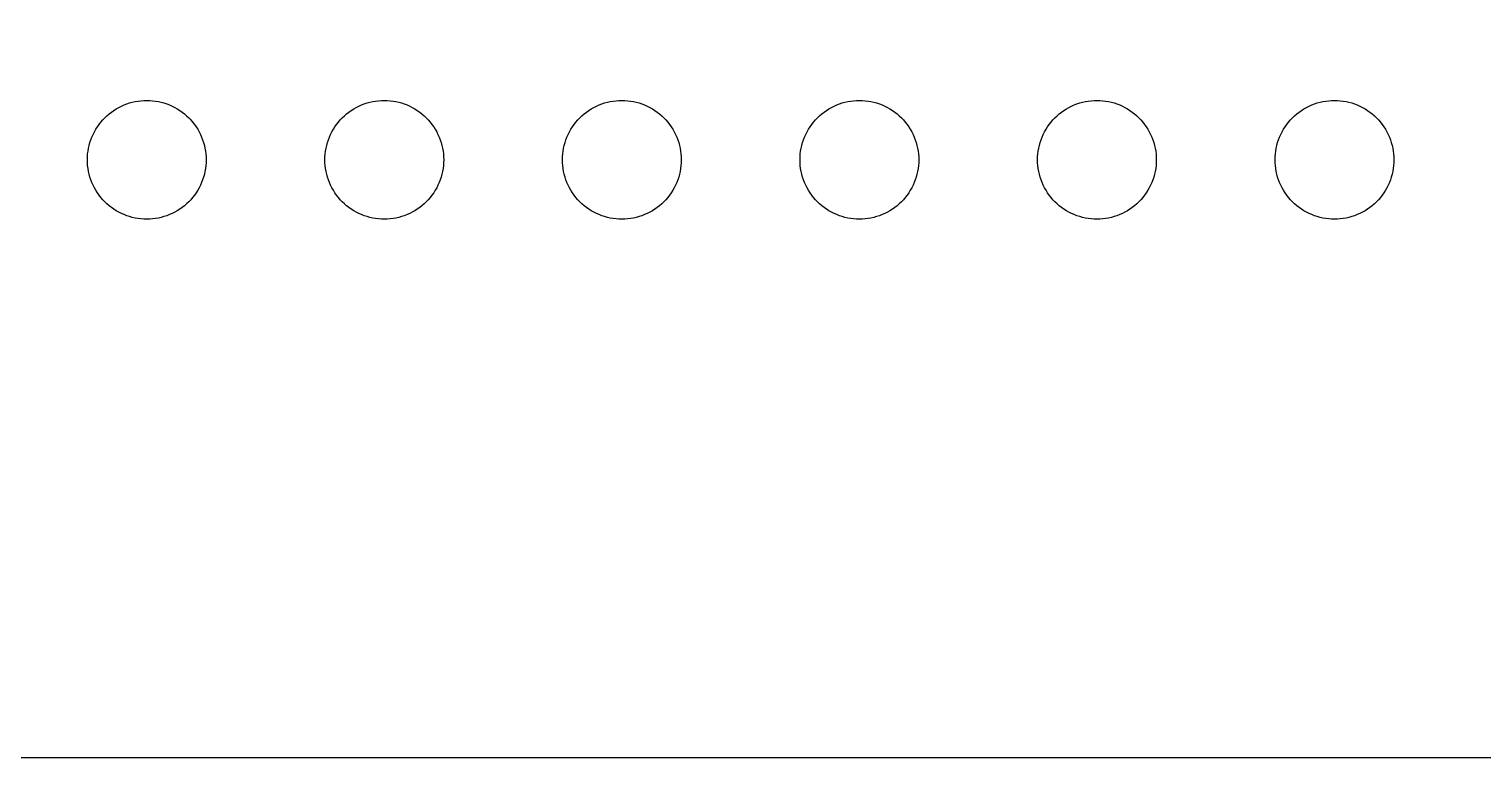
# Model space of a CAD drawing. Header units: millimetres. Extents: x 3 to 101, y 3 to 109.
# Drawn here: x 51.02 to 75.5, y 2.92 to 15.2 of the extents above; entities that cross this region are included whole.
import ezdxf

# ---------------------------------------------------------------- set-up
doc = ezdxf.new("R2010")
doc.units = ezdxf.units.MM
doc.layers.add('CUT', color=1, linetype='Continuous')
doc.layers.add('ENGRAVE', color=5, linetype='Continuous')

msp = doc.modelspace()

# ---------------------------------------------------------------- linework, layer by layer
at = {"layer": 'CUT'}
msp.add_lwpolyline([(101.075, 105.0018), (101.075, 6.9982), (101.0555, 6.6006), (100.9968, 6.205), (100.8996, 5.8171), (100.7649, 5.4405), (100.5939, 5.079), (100.3883, 4.736), (100.1501, 4.4148), (99.8815, 4.1185), (99.5852, 3.8499), (99.264, 3.6117), (98.921, 3.4061), (98.5595, 3.2351), (98.1829, 3.1004), (97.795, 3.0032), (97.3994, 2.9445), (97.0018, 2.925), (97.0018, 2.925), (6.9982, 2.925)], dxfattribs=at)
at = {"layer": 'ENGRAVE'}
for points in [[(54, 13), (53.9988, 12.9509), (53.9952, 12.902), (53.9892, 12.8533), (53.9808, 12.8049), (53.97, 12.757), (53.9569, 12.7097), (53.9415, 12.6631), (53.9239, 12.6173), (53.904, 12.5724), (53.8819, 12.5286), (53.8577, 12.4859), (53.8315, 12.4444), (53.8032, 12.4043), (53.773, 12.3656), (53.741, 12.3284), (53.7071, 12.2929), (53.6716, 12.259), (53.6344, 12.227), (53.5957, 12.1968), (53.5556, 12.1685), (53.5141, 12.1423), (53.4714, 12.1181), (53.4276, 12.096), (53.3827, 12.0761), (53.3369, 12.0585), (53.2903, 12.0431), (53.243, 12.03), (53.1951, 12.0192), (53.1467, 12.0108), (53.098, 12.0048), (53.0491, 12.0012), (53, 12), (52.9509, 12.0012), (52.902, 12.0048), (52.8533, 12.0108), (52.8049, 12.0192), (52.757, 12.03), (52.7097, 12.0431), (52.6631, 12.0585), (52.6173, 12.0761), (52.5724, 12.096), (52.5286, 12.1181), (52.4859, 12.1423), (52.4444, 12.1685), (52.4043, 12.1968), (52.3656, 12.227), (52.3284, 12.259), (52.2929, 12.2929), (52.259, 12.3284), (52.227, 12.3656), (52.1968, 12.4043), (52.1685, 12.4444), (52.1423, 12.4859), (52.1181, 12.5286), (52.096, 12.5724), (52.0761, 12.6173), (52.0585, 12.6631), (52.0431, 12.7097), (52.03, 12.757), (52.0192, 12.8049), (52.0108, 12.8533), (52.0048, 12.902), (52.0012, 12.9509), (52, 13), (52.0012, 13.0491), (52.0048, 13.098), (52.0108, 13.1467), (52.0192, 13.1951), (52.03, 13.243), (52.0431, 13.2903), (52.0585, 13.3369), (52.0761, 13.3827), (52.096, 13.4276), (52.1181, 13.4714), (52.1423, 13.5141), (52.1685, 13.5556), (52.1968, 13.5957), (52.227, 13.6344), (52.259, 13.6716), (52.2929, 13.7071), (52.3284, 13.741), (52.3656, 13.773), (52.4043, 13.8032), (52.4444, 13.8315), (52.4859, 13.8577), (52.5286, 13.8819), (52.5724, 13.904), (52.6173, 13.9239), (52.6631, 13.9415), (52.7097, 13.9569), (52.757, 13.97), (52.8049, 13.9808), (52.8533, 13.9892), (52.902, 13.9952), (52.9509, 13.9988), (53, 14), (53.0491, 13.9988), (53.098, 13.9952), (53.1467, 13.9892), (53.1951, 13.9808), (53.243, 13.97), (53.2903, 13.9569), (53.3369, 13.9415), (53.3827, 13.9239), (53.4276, 13.904), (53.4714, 13.8819), (53.5141, 13.8577), (53.5556, 13.8315), (53.5957, 13.8032), (53.6344, 13.773), (53.6716, 13.741), (53.7071, 13.7071), (53.741, 13.6716), (53.773, 13.6344), (53.8032, 13.5957), (53.8315, 13.5556), (53.8577, 13.5141), (53.8819, 13.4714), (53.904, 13.4276), (53.9239, 13.3827), (53.9415, 13.3369), (53.9569, 13.2903), (53.97, 13.243), (53.9808, 13.1951), (53.9892, 13.1467), (53.9952, 13.098), (53.9988, 13.0491), (54, 13)], [(58, 13), (57.9988, 12.9509), (57.9952, 12.902), (57.9892, 12.8533), (57.9808, 12.8049), (57.97, 12.757), (57.9569, 12.7097), (57.9415, 12.6631), (57.9239, 12.6173), (57.904, 12.5724), (57.8819, 12.5286), (57.8577, 12.4859), (57.8315, 12.4444), (57.8032, 12.4043), (57.773, 12.3656), (57.741, 12.3284), (57.7071, 12.2929), (57.6716, 12.259), (57.6344, 12.227), (57.5957, 12.1968), (57.5556, 12.1685), (57.5141, 12.1423), (57.4714, 12.1181), (57.4276, 12.096), (57.3827, 12.0761), (57.3369, 12.0585), (57.2903, 12.0431), (57.243, 12.03), (57.1951, 12.0192), (57.1467, 12.0108), (57.098, 12.0048), (57.0491, 12.0012), (57, 12), (56.9509, 12.0012), (56.902, 12.0048), (56.8533, 12.0108), (56.8049, 12.0192), (56.757, 12.03), (56.7097, 12.0431), (56.6631, 12.0585), (56.6173, 12.0761), (56.5724, 12.096), (56.5286, 12.1181), (56.4859, 12.1423), (56.4444, 12.1685), (56.4043, 12.1968), (56.3656, 12.227), (56.3284, 12.259), (56.2929, 12.2929), (56.259, 12.3284), (56.227, 12.3656), (56.1968, 12.4043), (56.1685, 12.4444), (56.1423, 12.4859), (56.1181, 12.5286), (56.096, 12.5724), (56.0761, 12.6173), (56.0585, 12.6631), (56.0431, 12.7097), (56.03, 12.757), (56.0192, 12.8049), (56.0108, 12.8533), (56.0048, 12.902), (56.0012, 12.9509), (56, 13), (56.0012, 13.0491), (56.0048, 13.098), (56.0108, 13.1467), (56.0192, 13.1951), (56.03, 13.243), (56.0431, 13.2903), (56.0585, 13.3369), (56.0761, 13.3827), (56.096, 13.4276), (56.1181, 13.4714), (56.1423, 13.5141), (56.1685, 13.5556), (56.1968, 13.5957), (56.227, 13.6344), (56.259, 13.6716), (56.2929, 13.7071), (56.3284, 13.741), (56.3656, 13.773), (56.4043, 13.8032), (56.4444, 13.8315), (56.4859, 13.8577), (56.5286, 13.8819), (56.5724, 13.904), (56.6173, 13.9239), (56.6631, 13.9415), (56.7097, 13.9569), (56.757, 13.97), (56.8049, 13.9808), (56.8533, 13.9892), (56.902, 13.9952), (56.9509, 13.9988), (57, 14), (57.0491, 13.9988), (57.098, 13.9952), (57.1467, 13.9892), (57.1951, 13.9808), (57.243, 13.97), (57.2903, 13.9569), (57.3369, 13.9415), (57.3827, 13.9239), (57.4276, 13.904), (57.4714, 13.8819), (57.5141, 13.8577), (57.5556, 13.8315), (57.5957, 13.8032), (57.6344, 13.773), (57.6716, 13.741), (57.7071, 13.7071), (57.741, 13.6716), (57.773, 13.6344), (57.8032, 13.5957), (57.8315, 13.5556), (57.8577, 13.5141), (57.8819, 13.4714), (57.904, 13.4276), (57.9239, 13.3827), (57.9415, 13.3369), (57.9569, 13.2903), (57.97, 13.243), (57.9808, 13.1951), (57.9892, 13.1467), (57.9952, 13.098), (57.9988, 13.0491), (58, 13)], [(62, 13), (61.9988, 12.9509), (61.9952, 12.902), (61.9892, 12.8533), (61.9808, 12.8049), (61.97, 12.757), (61.9569, 12.7097), (61.9415, 12.6631), (61.9239, 12.6173), (61.904, 12.5724), (61.8819, 12.5286), (61.8577, 12.4859), (61.8315, 12.4444), (61.8032, 12.4043), (61.773, 12.3656), (61.741, 12.3284), (61.7071, 12.2929), (61.6716, 12.259), (61.6344, 12.227), (61.5957, 12.1968), (61.5556, 12.1685), (61.5141, 12.1423), (61.4714, 12.1181), (61.4276, 12.096), (61.3827, 12.0761), (61.3369, 12.0585), (61.2903, 12.0431), (61.243, 12.03), (61.1951, 12.0192), (61.1467, 12.0108), (61.098, 12.0048), (61.0491, 12.0012), (61, 12), (60.9509, 12.0012), (60.902, 12.0048), (60.8533, 12.0108), (60.8049, 12.0192), (60.757, 12.03), (60.7097, 12.0431), (60.6631, 12.0585), (60.6173, 12.0761), (60.5724, 12.096), (60.5286, 12.1181), (60.4859, 12.1423), (60.4444, 12.1685), (60.4043, 12.1968), (60.3656, 12.227), (60.3284, 12.259), (60.2929, 12.2929), (60.259, 12.3284), (60.227, 12.3656), (60.1968, 12.4043), (60.1685, 12.4444), (60.1423, 12.4859), (60.1181, 12.5286), (60.096, 12.5724), (60.0761, 12.6173), (60.0585, 12.6631), (60.0431, 12.7097), (60.03, 12.757), (60.0192, 12.8049), (60.0108, 12.8533), (60.0048, 12.902), (60.0012, 12.9509), (60, 13), (60.0012, 13.0491), (60.0048, 13.098), (60.0108, 13.1467), (60.0192, 13.1951), (60.03, 13.243), (60.0431, 13.2903), (60.0585, 13.3369), (60.0761, 13.3827), (60.096, 13.4276), (60.1181, 13.4714), (60.1423, 13.5141), (60.1685, 13.5556), (60.1968, 13.5957), (60.227, 13.6344), (60.259, 13.6716), (60.2929, 13.7071), (60.3284, 13.741), (60.3656, 13.773), (60.4043, 13.8032), (60.4444, 13.8315), (60.4859, 13.8577), (60.5286, 13.8819), (60.5724, 13.904), (60.6173, 13.9239), (60.6631, 13.9415), (60.7097, 13.9569), (60.757, 13.97), (60.8049, 13.9808), (60.8533, 13.9892), (60.902, 13.9952), (60.9509, 13.9988), (61, 14), (61.0491, 13.9988), (61.098, 13.9952), (61.1467, 13.9892), (61.1951, 13.9808), (61.243, 13.97), (61.2903, 13.9569), (61.3369, 13.9415), (61.3827, 13.9239), (61.4276, 13.904), (61.4714, 13.8819), (61.5141, 13.8577), (61.5556, 13.8315), (61.5957, 13.8032), (61.6344, 13.773), (61.6716, 13.741), (61.7071, 13.7071), (61.741, 13.6716), (61.773, 13.6344), (61.8032, 13.5957), (61.8315, 13.5556), (61.8577, 13.5141), (61.8819, 13.4714), (61.904, 13.4276), (61.9239, 13.3827), (61.9415, 13.3369), (61.9569, 13.2903), (61.97, 13.243), (61.9808, 13.1951), (61.9892, 13.1467), (61.9952, 13.098), (61.9988, 13.0491), (62, 13)], [(66, 13), (65.9988, 12.9509), (65.9952, 12.902), (65.9892, 12.8533), (65.9808, 12.8049), (65.97, 12.757), (65.9569, 12.7097), (65.9415, 12.6631), (65.9239, 12.6173), (65.904, 12.5724), (65.8819, 12.5286), (65.8577, 12.4859), (65.8315, 12.4444), (65.8032, 12.4043), (65.773, 12.3656), (65.741, 12.3284), (65.7071, 12.2929), (65.6716, 12.259), (65.6344, 12.227), (65.5957, 12.1968), (65.5556, 12.1685), (65.5141, 12.1423), (65.4714, 12.1181), (65.4276, 12.096), (65.3827, 12.0761), (65.3369, 12.0585), (65.2903, 12.0431), (65.243, 12.03), (65.1951, 12.0192), (65.1467, 12.0108), (65.098, 12.0048), (65.0491, 12.0012), (65, 12), (64.9509, 12.0012), (64.902, 12.0048), (64.8533, 12.0108), (64.8049, 12.0192), (64.757, 12.03), (64.7097, 12.0431), (64.6631, 12.0585), (64.6173, 12.0761), (64.5724, 12.096), (64.5286, 12.1181), (64.4859, 12.1423), (64.4444, 12.1685), (64.4043, 12.1968), (64.3656, 12.227), (64.3284, 12.259), (64.2929, 12.2929), (64.259, 12.3284), (64.227, 12.3656), (64.1968, 12.4043), (64.1685, 12.4444), (64.1423, 12.4859), (64.1181, 12.5286), (64.096, 12.5724), (64.0761, 12.6173), (64.0585, 12.6631), (64.0431, 12.7097), (64.03, 12.757), (64.0192, 12.8049), (64.0108, 12.8533), (64.0048, 12.902), (64.0012, 12.9509), (64, 13), (64.0012, 13.0491), (64.0048, 13.098), (64.0108, 13.1467), (64.0192, 13.1951), (64.03, 13.243), (64.0431, 13.2903), (64.0585, 13.3369), (64.0761, 13.3827), (64.096, 13.4276), (64.1181, 13.4714), (64.1423, 13.5141), (64.1685, 13.5556), (64.1968, 13.5957), (64.227, 13.6344), (64.259, 13.6716), (64.2929, 13.7071), (64.3284, 13.741), (64.3656, 13.773), (64.4043, 13.8032), (64.4444, 13.8315), (64.4859, 13.8577), (64.5286, 13.8819), (64.5724, 13.904), (64.6173, 13.9239), (64.6631, 13.9415), (64.7097, 13.9569), (64.757, 13.97), (64.8049, 13.9808), (64.8533, 13.9892), (64.902, 13.9952), (64.9509, 13.9988), (65, 14), (65.0491, 13.9988), (65.098, 13.9952), (65.1467, 13.9892), (65.1951, 13.9808), (65.243, 13.97), (65.2903, 13.9569), (65.3369, 13.9415), (65.3827, 13.9239), (65.4276, 13.904), (65.4714, 13.8819), (65.5141, 13.8577), (65.5556, 13.8315), (65.5957, 13.8032), (65.6344, 13.773), (65.6716, 13.741), (65.7071, 13.7071), (65.741, 13.6716), (65.773, 13.6344), (65.8032, 13.5957), (65.8315, 13.5556), (65.8577, 13.5141), (65.8819, 13.4714), (65.904, 13.4276), (65.9239, 13.3827), (65.9415, 13.3369), (65.9569, 13.2903), (65.97, 13.243), (65.9808, 13.1951), (65.9892, 13.1467), (65.9952, 13.098), (65.9988, 13.0491), (66, 13)], [(70, 13), (69.9988, 12.9509), (69.9952, 12.902), (69.9892, 12.8533), (69.9808, 12.8049), (69.97, 12.757), (69.9569, 12.7097), (69.9415, 12.6631), (69.9239, 12.6173), (69.904, 12.5724), (69.8819, 12.5286), (69.8577, 12.4859), (69.8315, 12.4444), (69.8032, 12.4043), (69.773, 12.3656), (69.741, 12.3284), (69.7071, 12.2929), (69.6716, 12.259), (69.6344, 12.227), (69.5957, 12.1968), (69.5556, 12.1685), (69.5141, 12.1423), (69.4714, 12.1181), (69.4276, 12.096), (69.3827, 12.0761), (69.3369, 12.0585), (69.2903, 12.0431), (69.243, 12.03), (69.1951, 12.0192), (69.1467, 12.0108), (69.098, 12.0048), (69.0491, 12.0012), (69, 12), (68.9509, 12.0012), (68.902, 12.0048), (68.8533, 12.0108), (68.8049, 12.0192), (68.757, 12.03), (68.7097, 12.0431), (68.6631, 12.0585), (68.6173, 12.0761), (68.5724, 12.096), (68.5286, 12.1181), (68.4859, 12.1423), (68.4444, 12.1685), (68.4043, 12.1968), (68.3656, 12.227), (68.3284, 12.259), (68.2929, 12.2929), (68.259, 12.3284), (68.227, 12.3656), (68.1968, 12.4043), (68.1685, 12.4444), (68.1423, 12.4859), (68.1181, 12.5286), (68.096, 12.5724), (68.0761, 12.6173), (68.0585, 12.6631), (68.0431, 12.7097), (68.03, 12.757), (68.0192, 12.8049), (68.0108, 12.8533), (68.0048, 12.902), (68.0012, 12.9509), (68, 13), (68.0012, 13.0491), (68.0048, 13.098), (68.0108, 13.1467), (68.0192, 13.1951), (68.03, 13.243), (68.0431, 13.2903), (68.0585, 13.3369), (68.0761, 13.3827), (68.096, 13.4276), (68.1181, 13.4714), (68.1423, 13.5141), (68.1685, 13.5556), (68.1968, 13.5957), (68.227, 13.6344), (68.259, 13.6716), (68.2929, 13.7071), (68.3284, 13.741), (68.3656, 13.773), (68.4043, 13.8032), (68.4444, 13.8315), (68.4859, 13.8577), (68.5286, 13.8819), (68.5724, 13.904), (68.6173, 13.9239), (68.6631, 13.9415), (68.7097, 13.9569), (68.757, 13.97), (68.8049, 13.9808), (68.8533, 13.9892), (68.902, 13.9952), (68.9509, 13.9988), (69, 14), (69.0491, 13.9988), (69.098, 13.9952), (69.1467, 13.9892), (69.1951, 13.9808), (69.243, 13.97), (69.2903, 13.9569), (69.3369, 13.9415), (69.3827, 13.9239), (69.4276, 13.904), (69.4714, 13.8819), (69.5141, 13.8577), (69.5556, 13.8315), (69.5957, 13.8032), (69.6344, 13.773), (69.6716, 13.741), (69.7071, 13.7071), (69.741, 13.6716), (69.773, 13.6344), (69.8032, 13.5957), (69.8315, 13.5556), (69.8577, 13.5141), (69.8819, 13.4714), (69.904, 13.4276), (69.9239, 13.3827), (69.9415, 13.3369), (69.9569, 13.2903), (69.97, 13.243), (69.9808, 13.1951), (69.9892, 13.1467), (69.9952, 13.098), (69.9988, 13.0491), (70, 13)], [(74, 13), (73.9988, 12.9509), (73.9952, 12.902), (73.9892, 12.8533), (73.9808, 12.8049), (73.97, 12.757), (73.9569, 12.7097), (73.9415, 12.6631), (73.9239, 12.6173), (73.904, 12.5724), (73.8819, 12.5286), (73.8577, 12.4859), (73.8315, 12.4444), (73.8032, 12.4043), (73.773, 12.3656), (73.741, 12.3284), (73.7071, 12.2929), (73.6716, 12.259), (73.6344, 12.227), (73.5957, 12.1968), (73.5556, 12.1685), (73.5141, 12.1423), (73.4714, 12.1181), (73.4276, 12.096), (73.3827, 12.0761), (73.3369, 12.0585), (73.2903, 12.0431), (73.243, 12.03), (73.1951, 12.0192), (73.1467, 12.0108), (73.098, 12.0048), (73.0491, 12.0012), (73, 12), (72.9509, 12.0012), (72.902, 12.0048), (72.8533, 12.0108), (72.8049, 12.0192), (72.757, 12.03), (72.7097, 12.0431), (72.6631, 12.0585), (72.6173, 12.0761), (72.5724, 12.096), (72.5286, 12.1181), (72.4859, 12.1423), (72.4444, 12.1685), (72.4043, 12.1968), (72.3656, 12.227), (72.3284, 12.259), (72.2929, 12.2929), (72.259, 12.3284), (72.227, 12.3656), (72.1968, 12.4043), (72.1685, 12.4444), (72.1423, 12.4859), (72.1181, 12.5286), (72.096, 12.5724), (72.0761, 12.6173), (72.0585, 12.6631), (72.0431, 12.7097), (72.03, 12.757), (72.0192, 12.8049), (72.0108, 12.8533), (72.0048, 12.902), (72.0012, 12.9509), (72, 13), (72.0012, 13.0491), (72.0048, 13.098), (72.0108, 13.1467), (72.0192, 13.1951), (72.03, 13.243), (72.0431, 13.2903), (72.0585, 13.3369), (72.0761, 13.3827), (72.096, 13.4276), (72.1181, 13.4714), (72.1423, 13.5141), (72.1685, 13.5556), (72.1968, 13.5957), (72.227, 13.6344), (72.259, 13.6716), (72.2929, 13.7071), (72.3284, 13.741), (72.3656, 13.773), (72.4043, 13.8032), (72.4444, 13.8315), (72.4859, 13.8577), (72.5286, 13.8819), (72.5724, 13.904), (72.6173, 13.9239), (72.6631, 13.9415), (72.7097, 13.9569), (72.757, 13.97), (72.8049, 13.9808), (72.8533, 13.9892), (72.902, 13.9952), (72.9509, 13.9988), (73, 14), (73.0491, 13.9988), (73.098, 13.9952), (73.1467, 13.9892), (73.1951, 13.9808), (73.243, 13.97), (73.2903, 13.9569), (73.3369, 13.9415), (73.3827, 13.9239), (73.4276, 13.904), (73.4714, 13.8819), (73.5141, 13.8577), (73.5556, 13.8315), (73.5957, 13.8032), (73.6344, 13.773), (73.6716, 13.741), (73.7071, 13.7071), (73.741, 13.6716), (73.773, 13.6344), (73.8032, 13.5957), (73.8315, 13.5556), (73.8577, 13.5141), (73.8819, 13.4714), (73.904, 13.4276), (73.9239, 13.3827), (73.9415, 13.3369), (73.9569, 13.2903), (73.97, 13.243), (73.9808, 13.1951), (73.9892, 13.1467), (73.9952, 13.098), (73.9988, 13.0491), (74, 13)]]:
    msp.add_lwpolyline(points, close=True, dxfattribs=at)

doc.saveas('drawing.dxf')
